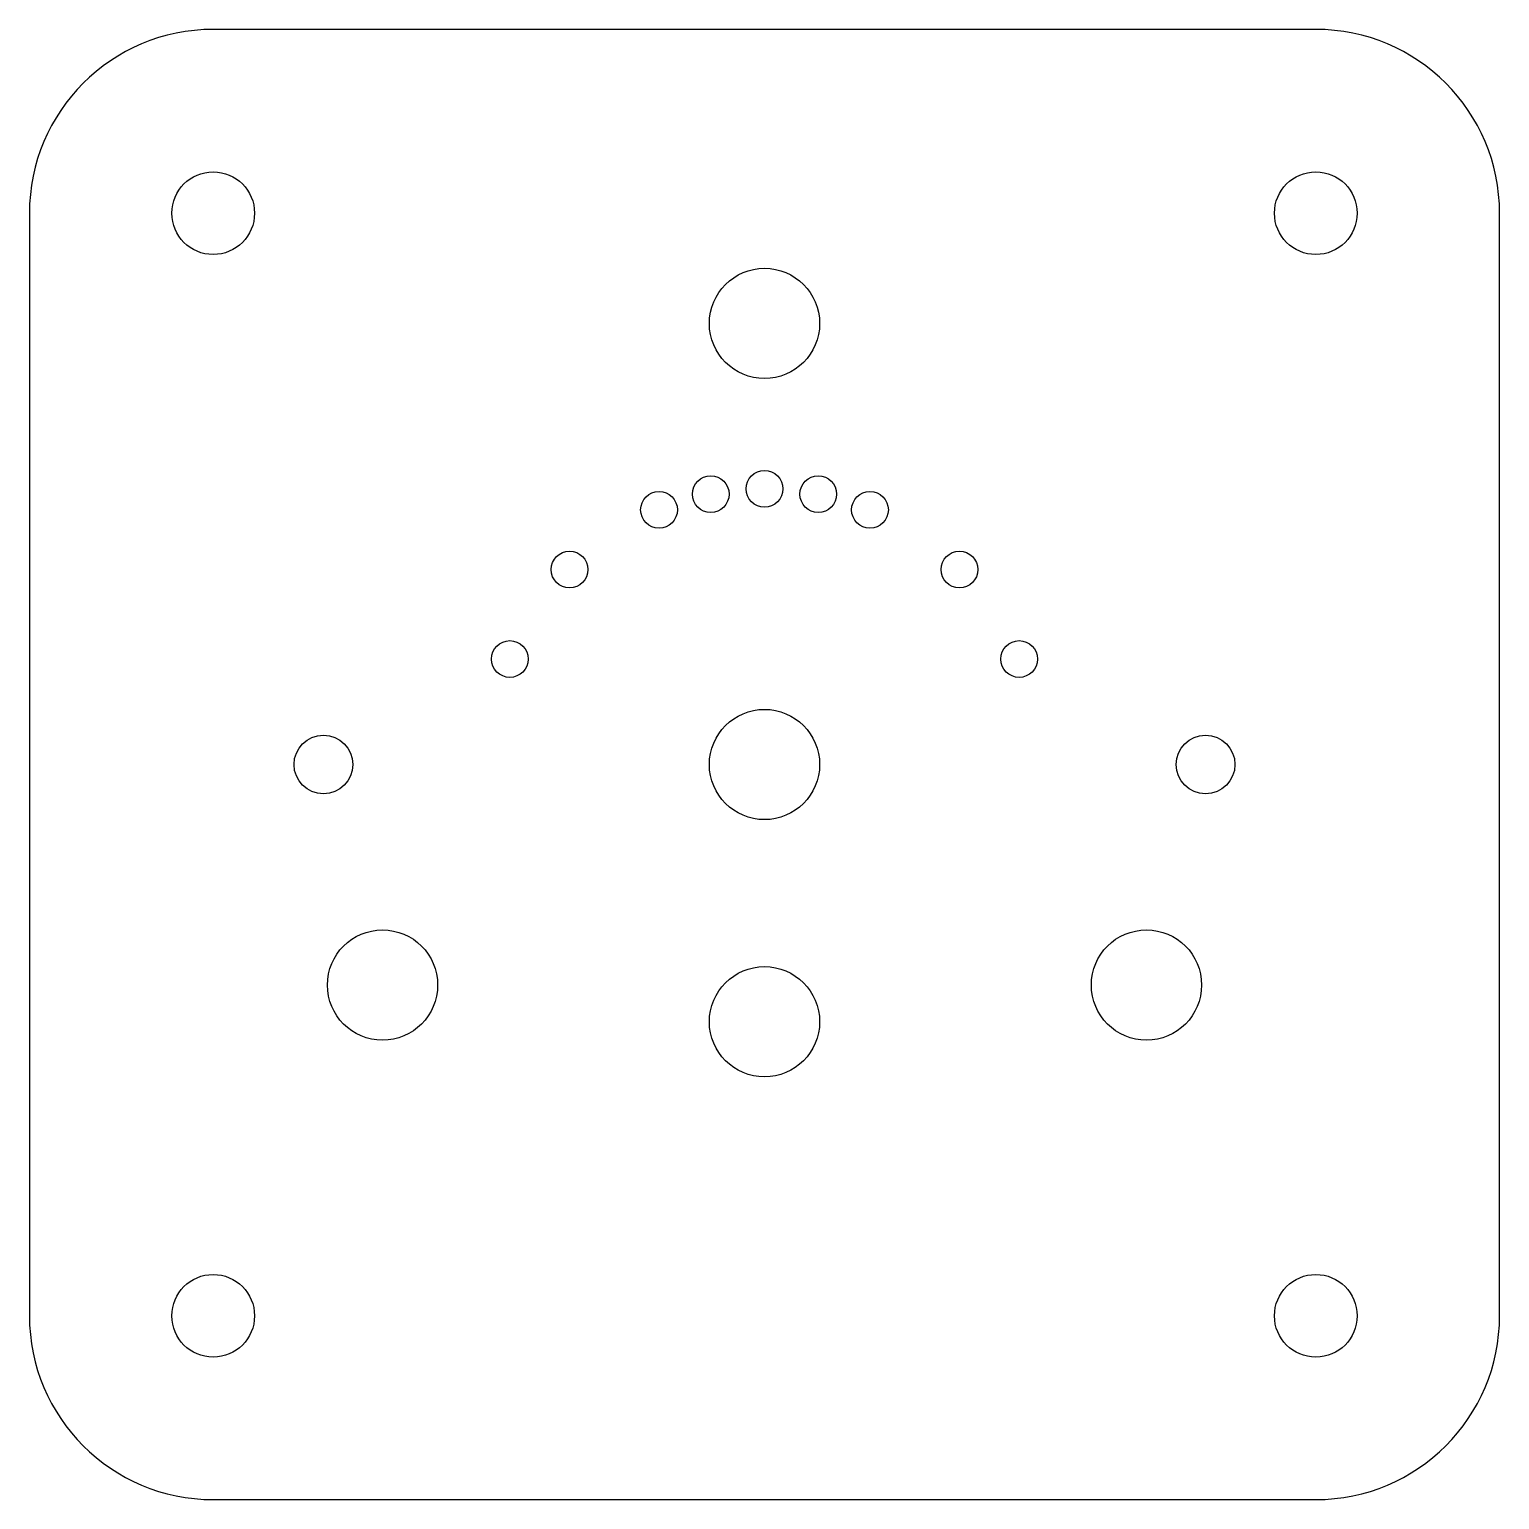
# Model space of a CAD drawing. Header units: millimetres. Extents: x 0 to 80, y 0 to 80.
import ezdxf

# ---------------------------------------------------------------- set-up
doc = ezdxf.new("R2010")
doc.units = ezdxf.units.MM

msp = doc.modelspace()

# ---------------------------------------------------------------- linework, layer by layer
for p, q in [((70, 80), (10, 80)), ((70, 80), (10, 80)), ((10, 80), (10, 80)), ((70, 80), (10, 80)), ((70, 80), (10, 80)), ((10, 80), (10, 80)), ((70, 80), (70, 80)), ((70, 80), (70, 80)), ((0, 70), (0, 10)), ((0, 70), (0, 10)), ((0, 70), (0, 70)), ((0, 70), (0, 70)), ((0, 70), (0, 10)), ((0, 70), (0, 10)), ((7.75, 70), (7.75, 70)), ((7.75, 70), (7.75, 70)), ((67.75, 70), (67.75, 70)), ((67.75, 70), (67.75, 70)), ((80, 70), (80, 70)), ((80, 10), (80, 70)), ((80, 10), (80, 70)), ((80, 70), (80, 70)), ((80, 10), (80, 70)), ((80, 10), (80, 70)), ((37, 64), (37, 64)), ((37, 64), (37, 64)), ((36.0736, 54.7118), (36.0736, 54.7118)), ((36.0736, 54.7118), (36.0736, 54.7118)), ((39, 55), (39, 55)), ((39, 55), (39, 55)), ((41.9264, 54.7118), (41.9264, 54.7118)), ((41.9264, 54.7118), (41.9264, 54.7118)), ((33.2597, 53.8582), (33.2597, 53.8582)), ((33.2597, 53.8582), (33.2597, 53.8582)), ((44.7403, 53.8582), (44.7403, 53.8582)), ((44.7403, 53.8582), (44.7403, 53.8582)), ((28.3934, 50.6066), (28.3934, 50.6066)), ((28.3934, 50.6066), (28.3934, 50.6066)), ((49.6066, 50.6066), (49.6066, 50.6066)), ((49.6066, 50.6066), (49.6066, 50.6066)), ((25.1418, 45.7403), (25.1418, 45.7403)), ((25.1418, 45.7403), (25.1418, 45.7403)), ((52.8582, 45.7403), (52.8582, 45.7403)), ((52.8582, 45.7403), (52.8582, 45.7403)), ((14.4, 40), (14.4, 40)), ((14.4, 40), (14.4, 40)), ((37, 40), (37, 40)), ((37, 40), (37, 40)), ((62.4, 40), (62.4, 40)), ((62.4, 40), (62.4, 40)), ((16.2154, 28), (16.2154, 28)), ((16.2154, 28), (16.2154, 28)), ((57.7846, 28), (57.7846, 28)), ((57.7846, 28), (57.7846, 28)), ((37, 26), (37, 26)), ((37, 26), (37, 26)), ((0, 10), (0, 10)), ((0, 10), (0, 10)), ((7.75, 10), (7.75, 10)), ((7.75, 10), (7.75, 10)), ((67.75, 10), (67.75, 10)), ((67.75, 10), (67.75, 10)), ((80, 10), (80, 10)), ((80, 10), (80, 10)), ((10, 0), (70, 0)), ((10, 0), (70, 0)), ((10, 0), (10, 0)), ((10, 0), (70, 0)), ((10, 0), (70, 0)), ((10, 0), (10, 0)), ((70, 0), (70, 0)), ((70, 0), (70, 0))]:
    msp.add_line(p, q)
for centre, radius in [((10, 70), 2.25), ((10, 70), 2.25), ((10, 70), 2.25), ((10, 70), 2.25), ((70, 70), 2.25), ((70, 70), 2.25), ((70, 70), 2.25), ((70, 70), 2.25), ((40, 64), 3), ((40, 64), 3), ((40, 64), 3), ((40, 64), 3), ((40, 55), 1), ((40, 55), 1), ((40, 55), 1), ((40, 55), 1), ((37.0736, 54.7118), 1), ((37.0736, 54.7118), 1), ((37.0736, 54.7118), 1), ((37.0736, 54.7118), 1), ((42.9264, 54.7118), 1), ((42.9264, 54.7118), 1), ((42.9264, 54.7118), 1), ((42.9264, 54.7118), 1), ((34.2597, 53.8582), 1), ((34.2597, 53.8582), 1), ((34.2597, 53.8582), 1), ((34.2597, 53.8582), 1), ((45.7403, 53.8582), 1), ((45.7403, 53.8582), 1), ((45.7403, 53.8582), 1), ((45.7403, 53.8582), 1), ((29.3934, 50.6066), 1), ((29.3934, 50.6066), 1), ((29.3934, 50.6066), 1), ((29.3934, 50.6066), 1), ((50.6066, 50.6066), 1), ((50.6066, 50.6066), 1), ((50.6066, 50.6066), 1), ((50.6066, 50.6066), 1), ((26.1418, 45.7403), 1), ((26.1418, 45.7403), 1), ((26.1418, 45.7403), 1), ((26.1418, 45.7403), 1), ((53.8582, 45.7403), 1), ((53.8582, 45.7403), 1), ((53.8582, 45.7403), 1), ((53.8582, 45.7403), 1), ((40, 40), 3), ((40, 40), 3), ((40, 40), 3), ((40, 40), 3), ((16, 40), 1.6), ((16, 40), 1.6), ((16, 40), 1.6), ((16, 40), 1.6), ((64, 40), 1.6), ((64, 40), 1.6), ((64, 40), 1.6), ((64, 40), 1.6), ((19.2154, 28), 3), ((19.2154, 28), 3), ((19.2154, 28), 3), ((19.2154, 28), 3), ((60.7846, 28), 3), ((60.7846, 28), 3), ((60.7846, 28), 3), ((60.7846, 28), 3), ((40, 26), 3), ((40, 26), 3), ((40, 26), 3), ((40, 26), 3), ((10, 10), 2.25), ((10, 10), 2.25), ((10, 10), 2.25), ((10, 10), 2.25), ((70, 10), 2.25), ((70, 10), 2.25), ((70, 10), 2.25), ((70, 10), 2.25)]:
    msp.add_circle(centre, radius)
for centre, start, end in [((10, 70), 90, 180), ((10, 70), 90, 180), ((10, 70), 90, 180), ((10, 70), 90, 180), ((70, 70), 0, 90), ((70, 70), 0, 90), ((70, 70), 0, 90), ((70, 70), 0, 90), ((10, 10), -180, -90), ((10, 10), -180, -90), ((10, 10), -180, -90), ((10, 10), -180, -90), ((70, 10), -90, 0), ((70, 10), -90, 0), ((70, 10), -90, 0), ((70, 10), -90, 0)]:
    msp.add_arc(centre, 10, start, end)

doc.saveas('drawing.dxf')
